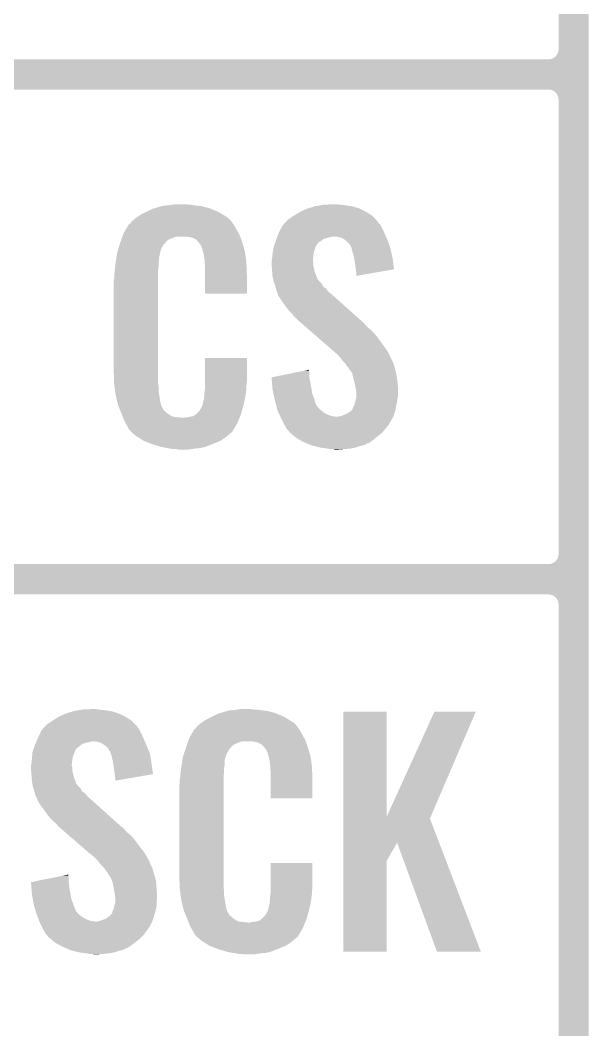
# Model space of a CAD drawing. Extents: x -1.3 to 24.2, y -3.9 to 53.4.
# Drawn here: x 1.23 to 4.09, y 9.16 to 14.24 of the extents above; entities that cross this region are included whole.
import ezdxf

# ---------------------------------------------------------------- set-up
doc = ezdxf.new("R2010")
doc.units = 0
doc.layers.add('LIGHT_RANGER_14CLICK_V101_GTO', color=9, linetype='CONTINUOUS')

msp = doc.modelspace()

# ---------------------------------------------------------------- linework, layer by layer
at = {"layer": 'LIGHT_RANGER_14CLICK_V101_GTO', "const_width": 0.1524}
for points in [[(4.0132, -0.5588), (4.0132, 18.3388)], [(4.0132, 14.097), (4.0132, 16.383)], [(-1.27, 13.97), (3.8862, 13.97)], [(-1.27, 13.97), (3.8862, 13.97)], [(4.0132, 11.557), (4.0132, 13.843)], [(-1.27, 11.43), (3.8862, 11.43)], [(-1.27, 11.43), (3.8862, 11.43)], [(4.0132, 9.017), (4.0132, 11.303)]]:
    msp.add_lwpolyline(points, dxfattribs=at)
for points in [[(3.8862, 13.97, 0.4142136), (4.0132, 14.097)], [(4.0132, 13.843, 0.4142136), (3.8862, 13.97)], [(4.0132, 13.843, 0.4142136), (3.8862, 13.97)], [(3.8862, 11.43, 0.4142136), (4.0132, 11.557)], [(4.0132, 11.303, 0.4142136), (3.8862, 11.43)], [(4.0132, 11.303, 0.4142136), (3.8862, 11.43)]]:
    msp.add_lwpolyline(points, format="xyb", dxfattribs=at)
at = {"layer": 'LIGHT_RANGER_14CLICK_V101_GTO'}
for points in [[(1.937172, 13.30706), (1.945642, 13.3096), (2.141222, 13.30706), (2.120902, 13.3096)], [(1.945642, 13.3096), (1.97612, 13.31214), (2.120902, 13.3096), (2.10058, 13.31214)], [(1.97612, 13.31214), (1.99136, 13.31468), (2.10058, 13.31214), (2.085342, 13.31468)], [(1.99136, 13.31468), (2.006602, 13.31722), (2.070102, 13.31468), (2.057402, 13.31722)], [(2.71018, 13.30706), (2.74066, 13.31214), (2.895602, 13.30706), (2.86004, 13.31214)], [(2.74066, 13.31214), (2.755902, 13.31468), (2.86004, 13.31214), (2.834638, 13.31468)], [(2.755902, 13.31468), (2.8067, 13.31722), (2.834638, 13.31468), (2.821942, 13.31722)], [(1.820458, 13.256262), (1.836422, 13.26642), (2.2606, 13.256262), (2.24367, 13.26642)], [(1.836422, 13.26642), (1.86182, 13.27912), (2.24367, 13.26642), (2.2225, 13.27912)], [(1.86182, 13.27912), (1.87198, 13.2842), (2.2225, 13.27912), (2.210164, 13.2842)], [(1.87198, 13.2842), (1.89484, 13.294362), (2.210164, 13.2842), (2.185486, 13.294362)], [(1.89484, 13.294362), (1.9033, 13.2969), (2.185486, 13.294362), (2.179322, 13.2969)], [(1.9033, 13.2969), (1.937172, 13.30706), (2.179322, 13.2969), (2.141222, 13.30706)], [(2.602988, 13.258798), (2.61112, 13.26388), (2.999742, 13.258798), (2.991484, 13.26388)], [(2.61112, 13.26388), (2.636522, 13.27912), (2.991484, 13.26388), (2.966718, 13.27912)], [(2.636522, 13.27912), (2.669542, 13.294362), (2.966718, 13.27912), (2.936236, 13.294362)], [(2.669542, 13.294362), (2.677664, 13.2969), (2.936236, 13.294362), (2.93116, 13.2969)], [(2.677664, 13.2969), (2.71018, 13.30706), (2.93116, 13.2969), (2.895602, 13.30706)], [(1.756484, 13.18768), (1.769934, 13.21054), (2.31648, 13.18768), (2.303782, 13.21054)], [(1.769934, 13.21054), (1.772926, 13.215622), (2.303782, 13.21054), (2.299972, 13.215622)], [(1.772926, 13.215622), (1.778, 13.218164), (2.299972, 13.215622), (2.298066, 13.218164)], [(1.778, 13.218164), (1.78003, 13.220702), (2.298066, 13.218164), (2.296162, 13.220702)], [(1.78003, 13.220702), (1.78409, 13.225776), (2.296162, 13.220702), (2.293622, 13.225776)], [(1.78409, 13.225776), (1.78816, 13.230862), (2.293622, 13.225776), (2.289264, 13.230862)], [(1.78816, 13.230862), (1.802674, 13.24356), (2.289264, 13.230862), (2.278382, 13.24356)], [(1.802674, 13.24356), (1.808482, 13.24864), (2.278382, 13.24356), (2.271272, 13.24864)], [(1.808482, 13.24864), (1.820458, 13.256262), (2.271272, 13.24864), (2.2606, 13.256262)], [(2.538138, 13.19276), (2.547622, 13.210538), (3.05054, 13.19276), (3.041652, 13.210538)], [(2.547622, 13.210538), (2.549948, 13.213076), (3.041652, 13.210538), (3.040382, 13.213076)], [(2.549948, 13.213076), (2.559266, 13.223242), (3.040382, 13.213076), (3.030222, 13.223242)], [(2.559266, 13.223242), (2.563916, 13.228316), (3.030222, 13.223242), (3.027682, 13.228316)], [(2.563916, 13.228316), (2.575564, 13.241022), (3.027682, 13.228316), (3.016036, 13.241022)], [(2.575564, 13.241022), (2.580638, 13.243562), (3.016036, 13.241022), (3.013708, 13.243562)], [(2.580638, 13.243562), (2.5908, 13.25118), (3.013708, 13.243562), (3.006726, 13.25118)], [(2.5908, 13.25118), (2.602988, 13.258798), (3.006726, 13.25118), (2.999742, 13.258798)], [(1.740968, 13.15466), (1.742838, 13.159738), (2.333534, 13.15466), (2.33172, 13.159738)], [(1.742838, 13.159738), (1.74752, 13.172442), (2.33172, 13.159738), (2.324792, 13.172442)], [(1.74752, 13.172442), (1.756484, 13.18768), (2.324792, 13.172442), (2.31648, 13.18768)], [(2.520948, 13.15466), (2.524578, 13.16482), (3.067596, 13.15466), (3.06324, 13.16482)], [(2.524578, 13.16482), (2.5273, 13.172442), (3.06324, 13.16482), (3.059776, 13.172442)], [(2.5273, 13.172442), (2.538138, 13.19276), (3.059776, 13.172442), (3.05054, 13.19276)], [(1.719832, 13.091158), (1.726688, 13.114018), (1.935478, 13.091158), (1.948178, 13.114018)], [(1.726688, 13.114018), (1.729738, 13.12418), (1.948178, 13.114018), (1.958336, 13.12418)], [(1.729738, 13.124182), (1.731608, 13.129256), (1.958338, 13.124182), (1.960878, 13.129256)], [(1.729738, 13.12418), (1.729738, 13.124182), (1.958336, 13.12418), (1.958338, 13.124182)], [(1.731608, 13.129256), (1.735352, 13.139418), (1.960878, 13.129256), (1.973582, 13.139418)], [(1.735352, 13.139418), (1.740966, 13.154658), (1.973582, 13.139418), (2.011676, 13.154658)], [(1.740966, 13.154658), (1.740968, 13.15466), (2.011676, 13.154658), (2.059938, 13.15466)], [(2.07772, 13.15212), (2.059938, 13.15466), (2.334442, 13.15212), (2.333534, 13.15466)], [(2.090418, 13.14958), (2.07772, 13.15212), (2.335348, 13.14958), (2.334442, 13.15212)], [(2.115814, 13.13688), (2.090418, 13.14958), (2.339884, 13.13688), (2.335348, 13.14958)], [(2.118358, 13.131804), (2.115814, 13.13688), (2.341696, 13.131804), (2.339884, 13.13688)], [(2.124892, 13.12418), (2.118358, 13.131804), (2.344418, 13.12418), (2.341696, 13.131804)], [(2.133598, 13.11402), (2.124892, 13.12418), (2.347408, 13.11402), (2.344418, 13.12418)], [(2.143758, 13.091162), (2.133598, 13.11402), (2.354132, 13.091162), (2.347408, 13.11402)], [(2.501902, 13.101322), (2.505528, 13.111478), (2.71272, 13.101322), (2.7178, 13.111478)], [(2.505528, 13.111478), (2.508248, 13.119096), (2.7178, 13.111478), (2.722882, 13.119096)], [(2.508248, 13.119096), (2.509154, 13.121634), (2.722882, 13.119096), (2.727944, 13.121634)], [(2.509154, 13.121634), (2.51006, 13.124168), (2.727944, 13.121634), (2.72796, 13.124168)], [(2.51006, 13.124168), (2.512784, 13.131798), (2.72796, 13.124168), (2.740658, 13.131798)], [(2.512784, 13.131798), (2.516412, 13.141958), (2.740658, 13.131798), (2.753358, 13.141958)], [(2.516412, 13.141958), (2.519134, 13.14958), (2.753358, 13.141958), (2.77876, 13.14958)], [(2.519134, 13.14958), (2.520042, 13.15212), (2.77876, 13.14958), (2.79146, 13.15212)], [(2.520042, 13.15212), (2.520948, 13.15466), (2.79146, 13.15212), (2.801618, 13.15466)], [(2.829558, 13.15212), (2.806698, 13.15466), (3.068684, 13.15212), (3.067596, 13.15466)], [(2.847342, 13.147042), (2.829558, 13.15212), (3.07086, 13.147042), (3.068684, 13.15212)], [(2.86258, 13.13688), (2.847342, 13.147042), (3.075216, 13.13688), (3.07086, 13.147042)], [(2.870202, 13.12926), (2.86258, 13.13688), (3.07848, 13.12926), (3.075216, 13.13688)], [(2.87274, 13.126722), (2.870202, 13.12926), (3.079326, 13.126722), (3.07848, 13.12926)], [(2.882896, 13.119098), (2.87274, 13.126722), (3.081868, 13.119098), (3.079326, 13.126722)], [(2.887978, 13.108944), (2.882896, 13.119098), (3.085252, 13.108944), (3.081868, 13.119098)], [(2.893054, 13.103866), (2.887978, 13.108944), (3.086946, 13.103866), (3.085252, 13.108944)], [(1.710488, 13.047978), (1.712092, 13.058138), (1.92532, 13.047978), (1.92786, 13.058138)], [(1.712092, 13.058138), (1.712894, 13.063218), (1.92786, 13.058138), (1.92786, 13.063218)], [(1.712894, 13.063218), (1.7145, 13.073382), (1.92786, 13.063218), (1.93063, 13.073382)], [(1.7145, 13.073382), (1.719832, 13.091158), (1.93063, 13.073382), (1.935478, 13.091158)], [(2.145794, 13.080998), (2.143758, 13.091162), (2.35712, 13.080998), (2.354132, 13.091162)], [(2.1463, 13.078462), (2.145794, 13.080998), (2.357502, 13.078462), (2.35712, 13.080998)], [(2.148838, 13.073384), (2.1463, 13.078462), (2.358264, 13.073384), (2.357502, 13.078462)], [(2.14884, 13.070842), (2.148838, 13.073384), (2.358644, 13.070842), (2.358264, 13.073384)], [(2.15138, 13.058138), (2.14884, 13.070842), (2.36055, 13.058138), (2.358644, 13.070842)], [(2.15392, 13.04036), (2.15138, 13.058138), (2.363216, 13.04036), (2.36055, 13.058138)], [(2.49428, 13.042902), (2.496056, 13.06068), (2.700336, 13.042902), (2.70256, 13.06068)], [(2.496056, 13.06068), (2.49682, 13.0683), (2.70256, 13.06068), (2.70383, 13.0683)], [(2.49682, 13.0683), (2.497992, 13.07592), (2.70383, 13.0683), (2.7051, 13.07592)], [(2.497992, 13.07592), (2.500338, 13.091162), (2.7051, 13.07592), (2.71018, 13.091162)], [(2.500338, 13.091162), (2.5019, 13.101318), (2.71018, 13.091162), (2.712718, 13.101318)], [(2.5019, 13.101318), (2.501902, 13.101322), (2.712718, 13.101318), (2.71272, 13.101322)], [(2.89306, 13.101322), (2.893054, 13.103866), (3.087794, 13.101322), (3.086946, 13.103866)], [(2.895602, 13.091158), (2.89306, 13.101322), (3.09118, 13.091158), (3.087794, 13.101322)], [(2.898142, 13.081), (2.895602, 13.091158), (3.09332, 13.081), (3.09118, 13.091158)], [(2.905758, 13.058142), (2.898142, 13.081), (3.098132, 13.058142), (3.09332, 13.081)], [(2.908166, 13.0429), (2.905758, 13.058142), (3.10134, 13.0429), (3.098132, 13.058142)], [(1.70434, 13.00226), (1.706596, 13.022578), (1.92278, 13.00226), (1.92278, 13.022578)], [(1.706596, 13.022578), (1.70688, 13.02512), (1.92278, 13.022578), (1.923288, 13.02512)], [(1.70688, 13.02512), (1.708482, 13.035278), (1.923288, 13.02512), (1.92532, 13.035278)], [(1.708482, 13.035278), (1.710488, 13.047978), (1.92532, 13.035278), (1.92532, 13.047978)], [(2.154702, 13.030198), (2.15392, 13.04036), (2.36474, 13.030198), (2.363216, 13.04036)], [(2.15646, 13.00734), (2.154702, 13.030198), (2.365694, 13.00734), (2.36474, 13.030198)], [(2.15646, 12.96924), (2.15646, 13.00734), (2.36728, 12.96924), (2.365694, 13.00734)], [(2.49174, 13.032742), (2.493644, 13.040358), (2.70002, 13.032742), (2.70002, 13.040358)], [(2.49174, 13.030198), (2.49174, 13.032742), (2.70002, 13.030198), (2.70002, 13.032742)], [(2.49174, 13.020038), (2.49174, 13.030198), (2.70256, 13.020038), (2.70002, 13.030198)], [(2.49283, 13.004798), (2.49174, 13.020038), (2.70256, 13.004798), (2.70256, 13.020038)], [(2.493644, 13.040358), (2.49428, 13.042902), (2.70002, 13.040358), (2.700336, 13.042902)], [(2.91338, 13.00988), (2.908166, 13.0429), (3.106044, 13.00988), (3.10134, 13.0429)], [(2.91592, 12.98956), (2.91338, 13.00988), (3.108938, 12.98956), (3.106044, 13.00988)], [(1.69926, 12.96162), (1.7018, 12.9794), (1.92024, 12.96162), (1.92024, 12.9794)], [(1.69926, 12.943842), (1.69926, 12.96162), (1.92024, 12.943842), (1.92024, 12.96162)], [(1.7018, 12.9794), (1.702082, 12.981938), (1.92024, 12.9794), (1.92024, 12.981938)], [(1.702082, 12.981938), (1.70434, 13.00226), (1.92024, 12.981938), (1.92278, 13.00226)], [(2.15646, 12.867664), (2.15646, 12.96924), (2.367256, 12.867664), (2.36728, 12.96924)], [(2.49428, 12.98448), (2.49283, 13.004798), (2.707642, 12.98448), (2.70256, 13.004798)], [(2.495062, 12.974318), (2.49428, 12.98448), (2.710182, 12.974318), (2.707642, 12.98448)], [(2.49682, 12.951462), (2.495062, 12.974318), (2.718976, 12.951462), (2.710182, 12.974318)], [(2.915922, 12.989556), (2.91592, 12.98956), (3.108938, 12.989556), (3.108938, 12.98956)], [(2.91846, 12.97178), (2.915922, 12.989556), (3.006296, 12.97178), (3.108938, 12.989556)], [(2.91846, 12.956568), (2.91846, 12.97178), (2.91846, 12.956568), (3.006296, 12.97178)], [(1.69672, 12.931142), (1.69926, 12.943842), (1.92024, 12.931142), (1.92024, 12.943842)], [(1.69672, 12.48156), (1.69672, 12.931142), (1.92024, 12.48156), (1.92024, 12.931142)], [(2.499592, 12.941302), (2.49682, 12.951462), (2.722884, 12.941302), (2.718976, 12.951462)], [(2.500286, 12.938756), (2.499592, 12.941302), (2.725422, 12.938756), (2.722884, 12.941302)], [(2.501672, 12.933682), (2.500286, 12.938756), (2.727962, 12.933682), (2.725422, 12.938756)], [(2.504442, 12.92352), (2.501672, 12.933682), (2.738122, 12.92352), (2.727962, 12.933682)], [(2.506138, 12.918436), (2.504442, 12.92352), (2.743202, 12.918436), (2.738122, 12.92352)], [(2.511214, 12.903202), (2.506138, 12.918436), (2.750824, 12.903202), (2.743202, 12.918436)], [(2.51206, 12.900658), (2.511214, 12.903202), (2.754638, 12.900658), (2.750824, 12.903202)], [(2.367256, 12.86764), (2.15646, 12.867664), (2.367256, 12.86764), (2.367256, 12.867664)], [(2.513966, 12.893038), (2.51206, 12.900658), (2.766062, 12.893038), (2.754638, 12.900658)], [(2.51714, 12.880342), (2.513966, 12.893038), (2.775132, 12.880342), (2.766062, 12.893038)], [(2.519174, 12.875258), (2.51714, 12.880342), (2.778762, 12.875258), (2.775132, 12.880342)], [(2.522218, 12.867642), (2.519174, 12.875258), (2.788918, 12.867642), (2.778762, 12.875258)], [(2.524126, 12.86002), (2.522218, 12.867642), (2.79908, 12.86002), (2.788918, 12.867642)], [(2.524758, 12.857486), (2.524126, 12.86002), (2.801902, 12.857486), (2.79908, 12.86002)], [(2.527298, 12.854942), (2.524758, 12.857486), (2.804734, 12.854942), (2.801902, 12.857486)], [(2.55778, 12.80922), (2.527298, 12.854942), (2.855632, 12.80922), (2.804734, 12.854942)], [(2.5781, 12.78382), (2.55778, 12.80922), (2.883908, 12.78382), (2.855632, 12.80922)], [(2.59334, 12.76604), (2.5781, 12.78382), (2.903702, 12.76604), (2.883908, 12.78382)], [(2.63398, 12.725398), (2.59334, 12.76604), (2.948944, 12.725398), (2.903702, 12.76604)], [(2.636914, 12.722856), (2.63398, 12.725398), (2.954018, 12.722856), (2.948944, 12.725398)], [(2.648632, 12.7127), (2.636914, 12.722856), (2.961642, 12.7127), (2.954018, 12.722856)], [(2.666218, 12.69746), (2.648632, 12.7127), (2.97688, 12.69746), (2.961642, 12.7127)], [(2.686734, 12.67968), (2.666218, 12.69746), (2.9972, 12.67968), (2.97688, 12.69746)], [(2.716042, 12.65428), (2.686734, 12.67968), (3.02006, 12.65428), (2.9972, 12.67968)], [(2.78052, 12.5984), (2.716042, 12.65428), (3.0607, 12.5984), (3.02006, 12.65428)], [(2.78638, 12.59332), (2.78052, 12.5984), (3.064088, 12.59332), (3.0607, 12.5984)], [(2.814958, 12.567918), (2.78638, 12.59332), (3.08102, 12.567918), (3.064088, 12.59332)], [(2.820674, 12.562838), (2.814958, 12.567918), (3.08356, 12.562838), (3.08102, 12.567918)], [(2.829244, 12.55522), (2.820674, 12.562838), (3.0861, 12.55522), (3.08356, 12.562838)], [(2.8321, 12.55268), (2.829244, 12.55522), (3.087372, 12.55268), (3.0861, 12.55522)], [(2.84734, 12.532362), (2.8321, 12.55268), (3.09753, 12.532362), (3.087372, 12.55268)], [(2.156464, 12.418058), (2.156482, 12.542496), (2.36728, 12.418058), (2.36728, 12.542496)], [(2.156482, 12.542496), (2.156484, 12.54252), (2.36728, 12.542496), (2.156484, 12.54252)], [(2.862578, 12.517118), (2.84734, 12.532362), (3.105152, 12.517118), (3.09753, 12.532362)], [(2.86385, 12.514578), (2.862578, 12.517118), (3.106422, 12.514578), (3.105152, 12.517118)], [(2.870198, 12.501886), (2.86385, 12.514578), (3.109884, 12.501886), (3.106422, 12.514578)], [(2.880356, 12.49426), (2.870198, 12.501886), (3.111964, 12.49426), (3.109884, 12.501886)], [(1.699072, 12.41806), (1.69672, 12.48156), (1.92024, 12.41806), (1.92024, 12.48156)], [(2.491762, 12.446004), (2.59205, 12.466318), (2.68224, 12.446004), (2.68224, 12.466318)], [(2.491966, 12.443458), (2.491762, 12.446004), (2.68224, 12.443458), (2.68224, 12.446004)], [(2.59205, 12.466318), (2.654748, 12.479018), (2.68224, 12.466318), (2.6797, 12.479018)], [(2.654748, 12.479018), (2.6797, 12.484072), (2.6797, 12.479018), (2.6797, 12.484072)], [(2.8829, 12.486644), (2.880356, 12.49426), (3.11404, 12.486644), (3.111964, 12.49426)], [(2.882904, 12.48664), (2.8829, 12.486644), (3.11404, 12.48664), (3.11404, 12.486644)], [(2.885438, 12.484102), (2.882904, 12.48664), (3.114626, 12.484102), (3.11404, 12.48664)], [(2.898138, 12.466324), (2.885438, 12.484102), (3.11873, 12.466324), (3.114626, 12.484102)], [(2.900962, 12.45362), (2.898138, 12.466324), (3.12166, 12.45362), (3.11873, 12.466324)], [(2.90322, 12.44346), (2.900962, 12.45362), (3.123016, 12.44346), (3.12166, 12.45362)], [(1.69926, 12.41298), (1.699072, 12.41806), (1.920966, 12.41298), (1.92024, 12.41806)], [(1.700918, 12.400278), (1.69926, 12.41298), (1.92278, 12.400278), (1.920966, 12.41298)], [(1.7039, 12.377418), (1.700918, 12.400278), (1.92278, 12.377418), (1.92278, 12.400278)], [(2.15646, 12.402818), (2.156464, 12.418058), (2.36474, 12.402818), (2.36728, 12.418058)], [(2.15646, 12.390122), (2.15646, 12.402818), (2.36474, 12.390122), (2.36474, 12.402818)], [(2.493988, 12.41806), (2.491966, 12.443458), (2.68732, 12.41806), (2.68224, 12.443458)], [(2.49682, 12.382502), (2.493988, 12.41806), (2.693788, 12.382502), (2.68732, 12.41806)], [(2.910206, 12.41552), (2.90322, 12.44346), (3.12674, 12.41552), (3.123016, 12.44346)], [(2.91338, 12.40282), (2.910206, 12.41552), (3.127534, 12.40282), (3.12674, 12.41552)], [(2.918038, 12.374882), (2.91338, 12.40282), (3.12928, 12.374882), (3.127534, 12.40282)], [(1.70688, 12.354562), (1.7039, 12.377418), (1.92639, 12.354562), (1.92278, 12.377418)], [(1.713232, 12.32916), (1.70688, 12.354562), (1.9304, 12.32916), (1.92639, 12.354562)], [(2.15138, 12.344402), (2.151888, 12.346942), (2.359062, 12.344402), (2.35966, 12.346942)], [(2.15138, 12.336784), (2.15138, 12.344402), (2.357268, 12.336784), (2.359062, 12.344402)], [(2.151888, 12.346942), (2.15392, 12.357102), (2.35966, 12.346942), (2.361014, 12.357102)], [(2.15392, 12.3698), (2.155824, 12.38504), (2.362706, 12.3698), (2.36474, 12.38504)], [(2.15392, 12.357102), (2.15392, 12.3698), (2.361014, 12.357102), (2.362706, 12.3698)], [(2.155824, 12.38504), (2.15646, 12.390122), (2.36474, 12.38504), (2.36474, 12.390122)], [(2.50144, 12.36218), (2.49682, 12.382502), (2.697482, 12.36218), (2.693788, 12.382502)], [(2.50779, 12.33424), (2.50144, 12.36218), (2.70764, 12.33424), (2.697482, 12.36218)], [(2.91846, 12.372342), (2.918038, 12.374882), (3.12928, 12.372342), (3.12928, 12.374882)], [(2.91846, 12.36218), (2.91846, 12.372342), (3.12928, 12.36218), (3.12928, 12.372342)], [(2.91846, 12.3444), (2.91846, 12.36218), (3.12674, 12.3444), (3.12928, 12.36218)], [(2.91846, 12.341864), (2.91846, 12.3444), (3.126422, 12.341864), (3.12674, 12.3444)], [(1.718946, 12.306298), (1.713232, 12.32916), (1.93548, 12.306298), (1.9304, 12.32916)], [(1.71958, 12.303762), (1.718946, 12.306298), (1.93675, 12.303762), (1.93548, 12.306298)], [(1.726902, 12.285982), (1.71958, 12.303762), (1.945642, 12.285982), (1.93675, 12.303762)], [(2.131062, 12.280902), (2.14376, 12.30376), (2.34315, 12.280902), (2.3495, 12.30376)], [(2.14376, 12.30376), (2.143762, 12.303762), (2.3495, 12.30376), (2.3495, 12.303762)], [(2.143762, 12.303762), (2.14884, 12.329162), (2.3495, 12.303762), (2.355476, 12.329162)], [(2.14884, 12.329162), (2.148842, 12.331704), (2.355476, 12.329162), (2.356074, 12.331704)], [(2.148842, 12.331704), (2.15138, 12.336784), (2.356074, 12.331704), (2.357268, 12.336784)], [(2.50952, 12.32662), (2.50779, 12.33424), (2.709928, 12.32662), (2.70764, 12.33424)], [(2.5142, 12.30884), (2.50952, 12.32662), (2.715264, 12.30884), (2.709928, 12.32662)], [(2.514868, 12.3063), (2.5142, 12.30884), (2.7178, 12.3063), (2.715264, 12.30884)], [(2.516872, 12.29868), (2.514868, 12.3063), (2.72288, 12.29868), (2.7178, 12.3063)], [(2.519546, 12.288518), (2.516872, 12.29868), (2.730502, 12.288518), (2.72288, 12.29868)], [(2.90068, 12.29106), (2.905758, 12.30122), (3.117086, 12.29106), (3.11912, 12.30122)], [(2.905758, 12.30122), (2.91084, 12.311382), (3.11912, 12.30122), (3.121378, 12.311382)], [(2.91084, 12.311382), (2.912958, 12.324082), (3.121378, 12.311382), (3.1242, 12.324082)], [(2.912958, 12.324082), (2.913382, 12.326622), (3.1242, 12.324082), (3.124516, 12.326622)], [(2.913382, 12.326622), (2.91846, 12.341864), (3.124516, 12.326622), (3.126422, 12.341864)], [(1.72795, 12.283436), (1.726902, 12.285982), (1.948182, 12.283436), (1.945642, 12.285982)], [(1.73004, 12.278362), (1.72795, 12.283436), (1.950724, 12.278362), (1.948182, 12.283436)], [(1.732132, 12.273278), (1.73004, 12.278362), (1.958342, 12.273278), (1.950724, 12.278362)], [(1.73527, 12.26566), (1.732132, 12.273278), (1.96596, 12.26566), (1.958342, 12.273278)], [(1.73736, 12.26058), (1.73527, 12.26566), (1.973582, 12.26058), (1.96596, 12.26566)], [(1.739314, 12.2555), (1.73736, 12.26058), (1.981202, 12.2555), (1.973582, 12.26058)], [(1.742246, 12.24788), (1.739314, 12.2555), (1.996444, 12.24788), (1.981202, 12.2555)], [(1.7442, 12.2428), (1.742246, 12.24788), (2.042162, 12.2428), (1.996444, 12.24788)], [(1.75006, 12.22756), (1.7442, 12.2428), (2.324248, 12.22756), (2.330524, 12.2428)], [(2.042162, 12.2428), (2.052322, 12.242802), (2.330524, 12.2428), (2.330526, 12.242802)], [(2.052322, 12.242802), (2.059944, 12.24534), (2.330526, 12.242802), (2.33157, 12.24534)], [(2.070102, 12.24534), (2.095502, 12.25042), (2.33157, 12.24534), (2.333662, 12.25042)], [(2.095502, 12.25042), (2.108194, 12.258038), (2.333662, 12.25042), (2.3368, 12.258038)], [(2.108194, 12.258038), (2.108202, 12.258042), (2.3368, 12.258038), (2.3368, 12.258042)], [(2.108202, 12.258042), (2.115824, 12.26566), (2.3368, 12.258042), (2.338916, 12.26566)], [(2.115824, 12.26566), (2.118366, 12.265676), (2.338916, 12.26566), (2.33892, 12.265676)], [(2.118366, 12.265676), (2.120902, 12.270738), (2.33892, 12.265676), (2.340326, 12.270738)], [(2.120902, 12.270738), (2.131062, 12.280902), (2.340326, 12.270738), (2.34315, 12.280902)], [(2.522218, 12.27836), (2.519546, 12.288518), (2.7432, 12.27836), (2.730502, 12.288518)], [(2.526962, 12.268198), (2.522218, 12.27836), (2.755902, 12.268198), (2.7432, 12.27836)], [(2.531702, 12.25804), (2.526962, 12.268198), (2.773682, 12.25804), (2.755902, 12.268198)], [(2.53526, 12.25042), (2.531702, 12.25804), (2.796542, 12.25042), (2.773682, 12.25804)], [(2.536444, 12.24788), (2.53526, 12.25042), (2.819402, 12.24788), (2.796542, 12.25042)], [(2.537632, 12.245338), (2.536444, 12.24788), (3.10388, 12.245338), (3.104726, 12.24788)], [(2.54, 12.24026), (2.537632, 12.245338), (3.100832, 12.24026), (3.10388, 12.245338)], [(2.819402, 12.24788), (2.827022, 12.247882), (3.104726, 12.24788), (3.104726, 12.247882)], [(2.827022, 12.247882), (2.834642, 12.25042), (3.104726, 12.247882), (3.105572, 12.25042)], [(2.834642, 12.25042), (2.847342, 12.252962), (3.105572, 12.25042), (3.10642, 12.252962)], [(2.847342, 12.252962), (2.8702, 12.26312), (3.10642, 12.252962), (3.109804, 12.26312)], [(2.8702, 12.26312), (2.8829, 12.27074), (3.109804, 12.26312), (3.112344, 12.27074)], [(2.8829, 12.27074), (2.88967, 12.27582), (3.112344, 12.27074), (3.114038, 12.27582)], [(2.88967, 12.27582), (2.89306, 12.278362), (3.114038, 12.27582), (3.114546, 12.278362)], [(2.89306, 12.278362), (2.89814, 12.283444), (3.114546, 12.278362), (3.115562, 12.283444)], [(2.89814, 12.283444), (2.90068, 12.29106), (3.115562, 12.283444), (3.117086, 12.29106)], [(1.757118, 12.21486), (1.75006, 12.22756), (2.31902, 12.21486), (2.324248, 12.22756)], [(1.762762, 12.204698), (1.757118, 12.21486), (2.312922, 12.204698), (2.31902, 12.21486)], [(1.767838, 12.197084), (1.762762, 12.204698), (2.308354, 12.197084), (2.312922, 12.204698)], [(1.77038, 12.189464), (1.767838, 12.197084), (2.303782, 12.189464), (2.308354, 12.197084)], [(2.550162, 12.219938), (2.54, 12.24026), (3.088638, 12.219938), (3.100832, 12.24026)], [(2.551432, 12.217396), (2.550162, 12.219938), (3.0861, 12.217396), (3.088638, 12.219938)], [(2.55524, 12.20978), (2.551432, 12.217396), (3.083558, 12.20978), (3.0861, 12.217396)], [(2.555242, 12.209778), (2.55524, 12.20978), (3.083558, 12.209778), (3.083558, 12.20978)], [(2.562296, 12.19708), (2.555242, 12.209778), (3.0734, 12.19708), (3.083558, 12.209778)], [(2.567938, 12.186922), (2.562296, 12.19708), (3.064934, 12.186922), (3.0734, 12.19708)], [(1.772914, 12.186926), (1.77038, 12.189464), (2.302258, 12.186926), (2.303782, 12.189464)], [(1.77292, 12.184384), (1.772914, 12.186926), (2.300734, 12.184384), (2.302258, 12.186926)], [(1.780542, 12.17676), (1.77292, 12.184384), (2.29616, 12.17676), (2.300734, 12.184384)], [(1.78562, 12.17168), (1.780542, 12.17676), (2.293616, 12.17168), (2.29616, 12.17676)], [(1.7907, 12.166598), (1.78562, 12.17168), (2.287264, 12.166598), (2.293616, 12.17168)], [(1.796626, 12.16152), (1.7907, 12.166598), (2.28092, 12.16152), (2.287264, 12.166598)], [(1.808478, 12.15136), (1.796626, 12.16152), (2.269068, 12.15136), (2.28092, 12.16152)], [(1.816608, 12.14628), (1.808478, 12.15136), (2.263142, 12.14628), (2.269068, 12.15136)], [(1.84506, 12.1285), (1.816608, 12.14628), (2.237742, 12.1285), (2.263142, 12.14628)], [(2.578098, 12.176758), (2.567938, 12.186922), (3.056464, 12.176758), (3.064934, 12.186922)], [(2.580638, 12.171684), (2.578098, 12.176758), (3.052236, 12.171684), (3.056464, 12.176758)], [(2.586572, 12.166598), (2.580638, 12.171684), (3.047998, 12.166598), (3.052236, 12.171684)], [(2.60435, 12.15136), (2.586572, 12.166598), (3.02768, 12.15136), (3.047998, 12.166598)], [(2.616202, 12.1412), (2.60435, 12.15136), (3.016068, 12.1412), (3.02768, 12.15136)], [(2.629536, 12.13358), (2.616202, 12.1412), (3.00736, 12.13358), (3.016068, 12.1412)], [(1.84912, 12.125962), (1.84506, 12.1285), (2.231818, 12.125962), (2.237742, 12.1285)], [(1.881776, 12.11326), (1.84912, 12.125962), (2.20218, 12.11326), (2.231818, 12.125962)], [(1.89484, 12.108178), (1.881776, 12.11326), (2.18911, 12.108178), (2.20218, 12.11326)], [(1.938018, 12.09548), (1.89484, 12.108178), (2.156458, 12.09548), (2.18911, 12.108178)], [(1.965114, 12.0904), (1.938018, 12.09548), (2.133598, 12.0904), (2.156458, 12.09548)], [(1.97866, 12.08786), (1.965114, 12.0904), (2.10566, 12.08786), (2.133598, 12.0904)], [(2.651758, 12.12088), (2.629536, 12.13358), (2.98831, 12.12088), (3.00736, 12.13358)], [(2.657934, 12.118338), (2.651758, 12.12088), (2.984498, 12.118338), (2.98831, 12.12088)], [(2.664102, 12.115798), (2.657934, 12.118338), (2.981954, 12.115798), (2.984498, 12.118338)], [(2.670266, 12.11326), (2.664102, 12.115798), (2.971798, 12.11326), (2.981954, 12.115798)], [(2.68878, 12.105638), (2.670266, 12.11326), (2.9591, 12.105638), (2.971798, 12.11326)], [(2.694938, 12.103102), (2.68878, 12.105638), (2.948952, 12.103102), (2.9591, 12.105638)], [(2.705106, 12.10056), (2.694938, 12.103102), (2.938782, 12.10056), (2.948952, 12.103102)], [(2.73558, 12.09294), (2.705106, 12.10056), (2.915918, 12.09294), (2.938782, 12.10056)], [(2.77114, 12.08786), (2.73558, 12.09294), (2.89052, 12.08786), (2.915918, 12.09294)], [(1.993898, 12.08532), (1.97866, 12.08786), (2.090418, 12.08532), (2.10566, 12.08786)], [(2.021838, 12.08278), (2.011678, 12.08532), (2.075178, 12.08278), (2.090418, 12.08532)], [(2.786378, 12.08532), (2.77114, 12.08786), (2.86004, 12.08532), (2.89052, 12.08786)], [(2.809238, 12.082782), (2.801616, 12.08532), (2.827046, 12.082782), (2.86004, 12.08532)], [(2.827022, 12.08278), (2.809238, 12.082782), (2.827022, 12.08278), (2.827046, 12.082782)], [(1.49606, 10.76706), (1.52654, 10.77214), (1.681482, 10.76706), (1.64592, 10.77214)], [(1.52654, 10.77214), (1.541782, 10.77468), (1.64592, 10.77214), (1.620518, 10.77468)], [(1.541782, 10.77468), (1.59512, 10.77722), (1.620518, 10.77468), (1.607822, 10.77722)], [(2.267372, 10.76706), (2.275842, 10.7696), (2.471422, 10.76706), (2.451102, 10.7696)], [(2.275842, 10.7696), (2.30632, 10.77214), (2.451102, 10.7696), (2.43078, 10.77214)], [(2.30632, 10.77214), (2.32156, 10.77468), (2.43078, 10.77214), (2.413, 10.77468)], [(2.32156, 10.77468), (2.336802, 10.77722), (2.400302, 10.77468), (2.387602, 10.77722)], [(1.389884, 10.718798), (1.396998, 10.72388), (1.785622, 10.718798), (1.778, 10.72388)], [(1.396998, 10.72388), (1.422398, 10.739118), (1.778, 10.72388), (1.755142, 10.739118)], [(1.422398, 10.739118), (1.422402, 10.73912), (1.755142, 10.739118), (1.755138, 10.73912)], [(1.422402, 10.73912), (1.455422, 10.754362), (1.755138, 10.73912), (1.72248, 10.754362)], [(1.455422, 10.754362), (1.463544, 10.7569), (1.72248, 10.754362), (1.71704, 10.7569)], [(1.463544, 10.7569), (1.49606, 10.76706), (1.71704, 10.7569), (1.681482, 10.76706)], [(2.150658, 10.716262), (2.166622, 10.72642), (2.5908, 10.716262), (2.57387, 10.72642)], [(2.166622, 10.72642), (2.19202, 10.73912), (2.57387, 10.72642), (2.5527, 10.73912)], [(2.19202, 10.73912), (2.20218, 10.7442), (2.5527, 10.73912), (2.540364, 10.7442)], [(2.20218, 10.7442), (2.22504, 10.754362), (2.540364, 10.7442), (2.515686, 10.754362)], [(2.22504, 10.754362), (2.2335, 10.7569), (2.515686, 10.754362), (2.509522, 10.7569)], [(2.2335, 10.7569), (2.267372, 10.76706), (2.509522, 10.7569), (2.471422, 10.76706)], [(2.852432, 10.233764), (2.852442, 10.764496), (3.070906, 10.233764), (3.07086, 10.764496)], [(2.852442, 10.764496), (2.852444, 10.76452), (3.07086, 10.764496), (2.852444, 10.76452)], [(3.070906, 10.233764), (3.31216, 10.764488), (3.292622, 10.233764), (3.520424, 10.764488)], [(3.31216, 10.764488), (3.312176, 10.76452), (3.520424, 10.764488), (3.312176, 10.76452)], [(1.325204, 10.65276), (1.333502, 10.670538), (1.83642, 10.65276), (1.827532, 10.670538)], [(1.333502, 10.670538), (1.33583, 10.673078), (1.827532, 10.670538), (1.82626, 10.673078)], [(1.33583, 10.673078), (1.345146, 10.683242), (1.82626, 10.673078), (1.818642, 10.683242)], [(1.345146, 10.683242), (1.349796, 10.688316), (1.818642, 10.683242), (1.816102, 10.688316)], [(1.349796, 10.688316), (1.361444, 10.701022), (1.816102, 10.688316), (1.803398, 10.701022)], [(1.361444, 10.701022), (1.366518, 10.70356), (1.803398, 10.701022), (1.80086, 10.70356)], [(1.366518, 10.70356), (1.37922, 10.711178), (1.80086, 10.70356), (1.793242, 10.711178)], [(1.37922, 10.711178), (1.389884, 10.718798), (1.793242, 10.711178), (1.785622, 10.718798)], [(2.086684, 10.64768), (2.100134, 10.67054), (2.64668, 10.64768), (2.633982, 10.67054)], [(2.100134, 10.67054), (2.103126, 10.675622), (2.633982, 10.67054), (2.630172, 10.675622)], [(2.103126, 10.675622), (2.1082, 10.678164), (2.630172, 10.675622), (2.628266, 10.678164)], [(2.1082, 10.678164), (2.11023, 10.680702), (2.628266, 10.678164), (2.626362, 10.680702)], [(2.11023, 10.680702), (2.11429, 10.685776), (2.626362, 10.680702), (2.623822, 10.685776)], [(2.11429, 10.685776), (2.11836, 10.690862), (2.623822, 10.685776), (2.619464, 10.690862)], [(2.11836, 10.690862), (2.132874, 10.70356), (2.619464, 10.690862), (2.608582, 10.70356)], [(2.132874, 10.70356), (2.138682, 10.70864), (2.608582, 10.70356), (2.601472, 10.70864)], [(2.138682, 10.70864), (2.150658, 10.716262), (2.601472, 10.70864), (2.5908, 10.716262)], [(1.3081, 10.61466), (1.312454, 10.62482), (1.853476, 10.61466), (1.84912, 10.62482)], [(1.312454, 10.62482), (1.31572, 10.63244), (1.84912, 10.62482), (1.845658, 10.63244)], [(1.31572, 10.63244), (1.325204, 10.65276), (1.845658, 10.63244), (1.83642, 10.65276)], [(2.071496, 10.61466), (2.073272, 10.619738), (2.663734, 10.61466), (2.66192, 10.619738)], [(2.073272, 10.619738), (2.07772, 10.632442), (2.66192, 10.619738), (2.654992, 10.632442)], [(2.07772, 10.632442), (2.086684, 10.64768), (2.654992, 10.632442), (2.64668, 10.64768)], [(1.287782, 10.561322), (1.291408, 10.57148), (1.50114, 10.561322), (1.503678, 10.57148)], [(1.291408, 10.57148), (1.294128, 10.579096), (1.503678, 10.57148), (1.508762, 10.579096)], [(1.294128, 10.579096), (1.295036, 10.581638), (1.508762, 10.579096), (1.513838, 10.581638)], [(1.295036, 10.581638), (1.30048, 10.596878), (1.513838, 10.581638), (1.532888, 10.596878)], [(1.30048, 10.596878), (1.302656, 10.601958), (1.532888, 10.596878), (1.539238, 10.601958)], [(1.302656, 10.601958), (1.305922, 10.60958), (1.539238, 10.601958), (1.56718, 10.60958)], [(1.305922, 10.60958), (1.3081, 10.61466), (1.56718, 10.60958), (1.587498, 10.61466)], [(1.615438, 10.61212), (1.595118, 10.61466), (1.854564, 10.61212), (1.853476, 10.61466)], [(1.633222, 10.607042), (1.615438, 10.61212), (1.85674, 10.607042), (1.854564, 10.61212)], [(1.64846, 10.59688), (1.633222, 10.607042), (1.861096, 10.59688), (1.85674, 10.607042)], [(1.657986, 10.58926), (1.64846, 10.59688), (1.86436, 10.58926), (1.861096, 10.59688)], [(1.661158, 10.586722), (1.657986, 10.58926), (1.865376, 10.586722), (1.86436, 10.58926)], [(1.668778, 10.579098), (1.661158, 10.586722), (1.868426, 10.579098), (1.865376, 10.586722)], [(1.673858, 10.568944), (1.668778, 10.579098), (1.872486, 10.568944), (1.868426, 10.579098)], [(1.678934, 10.563866), (1.673858, 10.568944), (1.874518, 10.563866), (1.872486, 10.568944)], [(2.050312, 10.551158), (2.057532, 10.574018), (2.26568, 10.551158), (2.278378, 10.574018)], [(2.057532, 10.574018), (2.05994, 10.58164), (2.278378, 10.574018), (2.285996, 10.58164)], [(2.05994, 10.58164), (2.060828, 10.584182), (2.285996, 10.58164), (2.288538, 10.584182)], [(2.060828, 10.584182), (2.062604, 10.589256), (2.288538, 10.584182), (2.291078, 10.589256)], [(2.062604, 10.589256), (2.066162, 10.599418), (2.291078, 10.589256), (2.303782, 10.599418)], [(2.066162, 10.599418), (2.071494, 10.614658), (2.303782, 10.599418), (2.341876, 10.614658)], [(2.071494, 10.614658), (2.071496, 10.61466), (2.341876, 10.614658), (2.390138, 10.61466)], [(2.40792, 10.61212), (2.390138, 10.61466), (2.664642, 10.61212), (2.663734, 10.61466)], [(2.420618, 10.60958), (2.40792, 10.61212), (2.665548, 10.60958), (2.664642, 10.61212)], [(2.440936, 10.599422), (2.420618, 10.60958), (2.669176, 10.599422), (2.665548, 10.60958)], [(2.448562, 10.5918), (2.440936, 10.599422), (2.671898, 10.5918), (2.669176, 10.599422)], [(2.455092, 10.58418), (2.448562, 10.5918), (2.674618, 10.58418), (2.671898, 10.5918)], [(2.463798, 10.57402), (2.455092, 10.58418), (2.677608, 10.57402), (2.674618, 10.58418)], [(2.473958, 10.551162), (2.463798, 10.57402), (2.684332, 10.551162), (2.677608, 10.57402)], [(1.2827, 10.502902), (1.284476, 10.52068), (1.486216, 10.502902), (1.48844, 10.52068)], [(1.284476, 10.52068), (1.28524, 10.5283), (1.48844, 10.52068), (1.48971, 10.5283)], [(1.28524, 10.5283), (1.285826, 10.53592), (1.48971, 10.5283), (1.49098, 10.53592)], [(1.285826, 10.53592), (1.286998, 10.551158), (1.49098, 10.53592), (1.49606, 10.551158)], [(1.286998, 10.551158), (1.28778, 10.561318), (1.49606, 10.551158), (1.50114, 10.561318)], [(1.28778, 10.561318), (1.287782, 10.561322), (1.50114, 10.561318), (1.50114, 10.561322)], [(1.67894, 10.561324), (1.678934, 10.563866), (1.875534, 10.561324), (1.874518, 10.563866)], [(1.682752, 10.551158), (1.67894, 10.561324), (1.8796, 10.551158), (1.875534, 10.561324)], [(1.686558, 10.541002), (1.682752, 10.551158), (1.881204, 10.541002), (1.8796, 10.551158)], [(1.69164, 10.51814), (1.686558, 10.541002), (1.884814, 10.51814), (1.881204, 10.541002)], [(1.694048, 10.5029), (1.69164, 10.51814), (1.88722, 10.5029), (1.884814, 10.51814)], [(2.038682, 10.495278), (2.043094, 10.523216), (2.25552, 10.495278), (2.25552, 10.523216)], [(2.043094, 10.523216), (2.0447, 10.533382), (2.25552, 10.523216), (2.259216, 10.533382)], [(2.0447, 10.533382), (2.050312, 10.551158), (2.259216, 10.533382), (2.26568, 10.551158)], [(2.475994, 10.540998), (2.473958, 10.551162), (2.68732, 10.540998), (2.684332, 10.551162)], [(2.4765, 10.538462), (2.475994, 10.540998), (2.687702, 10.538462), (2.68732, 10.540998)], [(2.479038, 10.533384), (2.4765, 10.538462), (2.688464, 10.533384), (2.687702, 10.538462)], [(2.47904, 10.530842), (2.479038, 10.533384), (2.688844, 10.530842), (2.688464, 10.533384)], [(2.48158, 10.518138), (2.47904, 10.530842), (2.69075, 10.518138), (2.688844, 10.530842)], [(2.48412, 10.50036), (2.48158, 10.518138), (2.693416, 10.50036), (2.69075, 10.518138)], [(1.28016, 10.492742), (1.282064, 10.500358), (1.4859, 10.492742), (1.4859, 10.500358)], [(1.28016, 10.490198), (1.28016, 10.492742), (1.4859, 10.490198), (1.4859, 10.492742)], [(1.28016, 10.480038), (1.28016, 10.490198), (1.48844, 10.480038), (1.4859, 10.490198)], [(1.28125, 10.464798), (1.28016, 10.480038), (1.48844, 10.464798), (1.48844, 10.480038)], [(1.282064, 10.500358), (1.2827, 10.502902), (1.4859, 10.500358), (1.486216, 10.502902)], [(1.69926, 10.46988), (1.694048, 10.5029), (1.891924, 10.46988), (1.88722, 10.5029)], [(1.7018, 10.44956), (1.69926, 10.46988), (1.894818, 10.44956), (1.891924, 10.46988)], [(2.03454, 10.46226), (2.036796, 10.482578), (2.25298, 10.46226), (2.25298, 10.482578)], [(2.036796, 10.482578), (2.03708, 10.48512), (2.25298, 10.482578), (2.253488, 10.48512)], [(2.03708, 10.48512), (2.038682, 10.495278), (2.253488, 10.48512), (2.25552, 10.495278)], [(2.484902, 10.490198), (2.48412, 10.50036), (2.69494, 10.490198), (2.693416, 10.50036)], [(2.48666, 10.46734), (2.484902, 10.490198), (2.695894, 10.46734), (2.69494, 10.490198)], [(2.48666, 10.42924), (2.48666, 10.46734), (2.69748, 10.42924), (2.695894, 10.46734)], [(1.2827, 10.44448), (1.28125, 10.464798), (1.493522, 10.44448), (1.48844, 10.464798)], [(1.283482, 10.434318), (1.2827, 10.44448), (1.496062, 10.434318), (1.493522, 10.44448)], [(1.28524, 10.41146), (1.283482, 10.434318), (1.504856, 10.41146), (1.496062, 10.434318)], [(1.701802, 10.449556), (1.7018, 10.44956), (1.894818, 10.449556), (1.894818, 10.44956)], [(1.70434, 10.43178), (1.701802, 10.449556), (1.792176, 10.43178), (1.894818, 10.449556)], [(1.70434, 10.416568), (1.70434, 10.43178), (1.70434, 10.416568), (1.792176, 10.43178)], [(2.02946, 10.42162), (2.032, 10.4394), (2.25044, 10.42162), (2.25044, 10.4394)], [(2.02946, 10.403842), (2.02946, 10.42162), (2.25044, 10.403842), (2.25044, 10.42162)], [(2.032, 10.4394), (2.032282, 10.441938), (2.25044, 10.4394), (2.25044, 10.441938)], [(2.032282, 10.441938), (2.03454, 10.46226), (2.25044, 10.441938), (2.25298, 10.46226)], [(2.48666, 10.327664), (2.48666, 10.42924), (2.697456, 10.327664), (2.69748, 10.42924)], [(1.287088, 10.401302), (1.28524, 10.41146), (1.508764, 10.401302), (1.504856, 10.41146)], [(1.28755, 10.398756), (1.287088, 10.401302), (1.511302, 10.398756), (1.508764, 10.401302)], [(1.288474, 10.393682), (1.28755, 10.398756), (1.513842, 10.393682), (1.511302, 10.398756)], [(1.29032, 10.38352), (1.288474, 10.393682), (1.524002, 10.38352), (1.513842, 10.393682)], [(1.292016, 10.378436), (1.29032, 10.38352), (1.529082, 10.378436), (1.524002, 10.38352)], [(1.297094, 10.363202), (1.292016, 10.378436), (1.536704, 10.363202), (1.529082, 10.378436)], [(1.29794, 10.360658), (1.297094, 10.363202), (1.540518, 10.360658), (1.536704, 10.363202)], [(2.02692, 10.391142), (2.02946, 10.403842), (2.25044, 10.391142), (2.25044, 10.403842)], [(2.02692, 9.94156), (2.02692, 10.391142), (2.25044, 9.94156), (2.25044, 10.391142)], [(1.299846, 10.353038), (1.29794, 10.360658), (1.551942, 10.353038), (1.540518, 10.360658)], [(1.303018, 10.34034), (1.299846, 10.353038), (1.562826, 10.34034), (1.551942, 10.353038)], [(1.30607, 10.335258), (1.303018, 10.34034), (1.56718, 10.335258), (1.562826, 10.34034)], [(1.31064, 10.327642), (1.30607, 10.335258), (1.576068, 10.327642), (1.56718, 10.335258)], [(1.312546, 10.32002), (1.31064, 10.327642), (1.58496, 10.32002), (1.576068, 10.327642)], [(1.313178, 10.317486), (1.312546, 10.32002), (1.587782, 10.317486), (1.58496, 10.32002)], [(1.315718, 10.314938), (1.313178, 10.317486), (1.590618, 10.314938), (1.587782, 10.317486)], [(1.328418, 10.292082), (1.315718, 10.314938), (1.616062, 10.292082), (1.590618, 10.314938)], [(2.697456, 10.32764), (2.48666, 10.327664), (2.697456, 10.32764), (2.697456, 10.327664)], [(1.3462, 10.26922), (1.328418, 10.292082), (1.641512, 10.26922), (1.616062, 10.292082)], [(1.36398, 10.243818), (1.3462, 10.26922), (1.66979, 10.243818), (1.641512, 10.26922)], [(1.37922, 10.22604), (1.36398, 10.243818), (1.689582, 10.22604), (1.66979, 10.243818)], [(1.397, 10.20826), (1.37922, 10.22604), (1.709374, 10.20826), (1.689582, 10.22604)], [(2.85243, 10.10408), (2.852432, 10.226032), (3.335954, 10.10408), (3.289304, 10.226032)], [(2.852432, 10.226032), (2.852432, 10.233764), (3.289304, 10.226032), (3.292622, 10.233764)], [(1.409698, 10.198102), (1.397, 10.20826), (1.720682, 10.198102), (1.709374, 10.20826)], [(1.41732, 10.187942), (1.409698, 10.198102), (1.731992, 10.187942), (1.720682, 10.198102)], [(1.41986, 10.185398), (1.41732, 10.187942), (1.734824, 10.185398), (1.731992, 10.187942)], [(1.422792, 10.182858), (1.41986, 10.185398), (1.739898, 10.182858), (1.734824, 10.185398)], [(1.434512, 10.1727), (1.422792, 10.182858), (1.75006, 10.1727), (1.739898, 10.182858)], [(1.4521, 10.157458), (1.434512, 10.1727), (1.762762, 10.157458), (1.75006, 10.1727)], [(1.472616, 10.139678), (1.4521, 10.157458), (1.785622, 10.139678), (1.762762, 10.157458)], [(1.501922, 10.11428), (1.472616, 10.139678), (1.80594, 10.11428), (1.785622, 10.139678)], [(1.53416, 10.08634), (1.501922, 10.11428), (1.82626, 10.08634), (1.80594, 10.11428)], [(1.566402, 10.058398), (1.53416, 10.08634), (1.849122, 10.058398), (1.82626, 10.08634)], [(2.852428, 10.012678), (2.85243, 10.10408), (3.07086, 10.012678), (3.124174, 10.10408)], [(3.324856, 9.555498), (3.124174, 10.10408), (3.5458, 9.555498), (3.335954, 10.10408)], [(1.57226, 10.05332), (1.566402, 10.058398), (1.852086, 10.05332), (1.849122, 10.058398)], [(1.597658, 10.033002), (1.57226, 10.05332), (1.863936, 10.033002), (1.852086, 10.05332)], [(1.60274, 10.02792), (1.597658, 10.033002), (1.8669, 10.02792), (1.863936, 10.033002)], [(1.607822, 10.022838), (1.60274, 10.02792), (1.869442, 10.022838), (1.8669, 10.02792)], [(1.615438, 10.015222), (1.607822, 10.022838), (1.87452, 10.015222), (1.869442, 10.022838)], [(1.617978, 10.01268), (1.615438, 10.015222), (1.875474, 10.01268), (1.87452, 10.015222)], [(1.631318, 9.9949), (1.617978, 10.01268), (1.88214, 9.9949), (1.875474, 10.01268)], [(2.85242, 9.555504), (2.852428, 10.012678), (3.070836, 9.555504), (3.07086, 10.012678)], [(1.63322, 9.992362), (1.631318, 9.9949), (1.88341, 9.992362), (1.88214, 9.9949)], [(1.648458, 9.977122), (1.63322, 9.992362), (1.89103, 9.977122), (1.88341, 9.992362)], [(1.650156, 9.974578), (1.648458, 9.977122), (1.892302, 9.974578), (1.89103, 9.977122)], [(1.65862, 9.96188), (1.650156, 9.974578), (1.895766, 9.96188), (1.892302, 9.974578)], [(1.666236, 9.95426), (1.65862, 9.96188), (1.897844, 9.95426), (1.895766, 9.96188)], [(2.486664, 9.878058), (2.486682, 10.002496), (2.69748, 9.878058), (2.69748, 10.002496)], [(2.486682, 10.002496), (2.486684, 10.00252), (2.69748, 10.002496), (2.486684, 10.00252)], [(1.280182, 9.906004), (1.36793, 9.923778), (1.47066, 9.906004), (1.47066, 9.923778)], [(1.280386, 9.90346), (1.280182, 9.906004), (1.47066, 9.90346), (1.47066, 9.906004)], [(1.36793, 9.923778), (1.443168, 9.939018), (1.47066, 9.923778), (1.46812, 9.939018)], [(1.443168, 9.939018), (1.46812, 9.944072), (1.46812, 9.939018), (1.46812, 9.944072)], [(1.66878, 9.946644), (1.666236, 9.95426), (1.89992, 9.946644), (1.897844, 9.95426)], [(1.668784, 9.94664), (1.66878, 9.946644), (1.89992, 9.94664), (1.89992, 9.946644)], [(1.671318, 9.944102), (1.668784, 9.94664), (1.900702, 9.944102), (1.89992, 9.94664)], [(1.684018, 9.923782), (1.671318, 9.944102), (1.906954, 9.923782), (1.900702, 9.944102)], [(1.68783, 9.913618), (1.684018, 9.923782), (1.91008, 9.913618), (1.906954, 9.923782)], [(1.691638, 9.903462), (1.68783, 9.913618), (1.910758, 9.903462), (1.91008, 9.913618)], [(2.029272, 9.87806), (2.02692, 9.94156), (2.25044, 9.87806), (2.25044, 9.94156)], [(1.282408, 9.87806), (1.280386, 9.90346), (1.4732, 9.87806), (1.47066, 9.90346)], [(1.28524, 9.842498), (1.282408, 9.87806), (1.479668, 9.842498), (1.4732, 9.87806)], [(1.69688, 9.87552), (1.691638, 9.903462), (1.91262, 9.87552), (1.910758, 9.903462)], [(1.69926, 9.86282), (1.69688, 9.87552), (1.913414, 9.86282), (1.91262, 9.87552)], [(1.703918, 9.834882), (1.69926, 9.86282), (1.91516, 9.834882), (1.913414, 9.86282)], [(2.02946, 9.87298), (2.029272, 9.87806), (2.251166, 9.87298), (2.25044, 9.87806)], [(2.031118, 9.860278), (2.02946, 9.87298), (2.25298, 9.860278), (2.251166, 9.87298)], [(2.0341, 9.837418), (2.031118, 9.860278), (2.25298, 9.837418), (2.25298, 9.860278)], [(2.48666, 9.862818), (2.486664, 9.878058), (2.69494, 9.862818), (2.69748, 9.878058)], [(2.48666, 9.850122), (2.48666, 9.862818), (2.69494, 9.850122), (2.69494, 9.862818)], [(1.288936, 9.82218), (1.28524, 9.842498), (1.483362, 9.82218), (1.479668, 9.842498)], [(1.294016, 9.79424), (1.288936, 9.82218), (1.49352, 9.79424), (1.483362, 9.82218)], [(1.70434, 9.832342), (1.703918, 9.834882), (1.91516, 9.832342), (1.91516, 9.834882)], [(1.70434, 9.82218), (1.70434, 9.832342), (1.91516, 9.82218), (1.91516, 9.832342)], [(1.70434, 9.804398), (1.70434, 9.82218), (1.91262, 9.804398), (1.91516, 9.82218)], [(2.03708, 9.814562), (2.0341, 9.837418), (2.25659, 9.814562), (2.25298, 9.837418)], [(2.043432, 9.78916), (2.03708, 9.814562), (2.2606, 9.78916), (2.25659, 9.814562)], [(2.48158, 9.804402), (2.482088, 9.806942), (2.689262, 9.804402), (2.68986, 9.806942)], [(2.48158, 9.796784), (2.48158, 9.804402), (2.687468, 9.796784), (2.689262, 9.804402)], [(2.482088, 9.806942), (2.48412, 9.817102), (2.68986, 9.806942), (2.691214, 9.817102)], [(2.48412, 9.83234), (2.485934, 9.84504), (2.693246, 9.83234), (2.69494, 9.84504)], [(2.48412, 9.817102), (2.48412, 9.83234), (2.691214, 9.817102), (2.693246, 9.83234)], [(2.485934, 9.84504), (2.48666, 9.850122), (2.69494, 9.84504), (2.69494, 9.850122)], [(1.2954, 9.78662), (1.294016, 9.79424), (1.496568, 9.78662), (1.49352, 9.79424)], [(1.301016, 9.768836), (1.2954, 9.78662), (1.50368, 9.768836), (1.496568, 9.78662)], [(1.30182, 9.766294), (1.301016, 9.768836), (1.503684, 9.766294), (1.50368, 9.768836)], [(1.304224, 9.75868), (1.30182, 9.766294), (1.50876, 9.75868), (1.503684, 9.766294)], [(1.307432, 9.748518), (1.304224, 9.75868), (1.516382, 9.748518), (1.50876, 9.75868)], [(1.689102, 9.75106), (1.69164, 9.761222), (1.90449, 9.75106), (1.90754, 9.761222)], [(1.69164, 9.761222), (1.69672, 9.771382), (1.90754, 9.761222), (1.909798, 9.771382)], [(1.69672, 9.771382), (1.698836, 9.784078), (1.909798, 9.771382), (1.91262, 9.784078)], [(1.698836, 9.784078), (1.699262, 9.786622), (1.91262, 9.784078), (1.91262, 9.786622)], [(1.699262, 9.786622), (1.70434, 9.801864), (1.91262, 9.786622), (1.91262, 9.801864)], [(1.70434, 9.801864), (1.70434, 9.804398), (1.91262, 9.801864), (1.91262, 9.804398)], [(2.049146, 9.766298), (2.043432, 9.78916), (2.26568, 9.766298), (2.2606, 9.78916)], [(2.04978, 9.763762), (2.049146, 9.766298), (2.26695, 9.763762), (2.26568, 9.766298)], [(2.057102, 9.745982), (2.04978, 9.763762), (2.275842, 9.745982), (2.26695, 9.763762)], [(2.461262, 9.740902), (2.47396, 9.76376), (2.67335, 9.740902), (2.6797, 9.76376)], [(2.47396, 9.76376), (2.473962, 9.763762), (2.6797, 9.76376), (2.6797, 9.763762)], [(2.473962, 9.763762), (2.47904, 9.789162), (2.6797, 9.763762), (2.685676, 9.789162)], [(2.47904, 9.789162), (2.479042, 9.791704), (2.685676, 9.789162), (2.686274, 9.791704)], [(2.479042, 9.791704), (2.48158, 9.796784), (2.686274, 9.791704), (2.687468, 9.796784)], [(1.31064, 9.738358), (1.307432, 9.748518), (1.529082, 9.738358), (1.516382, 9.748518)], [(1.314706, 9.728198), (1.31064, 9.738358), (1.541782, 9.728198), (1.529082, 9.738358)], [(1.318768, 9.71804), (1.314706, 9.728198), (1.5621, 9.71804), (1.541782, 9.728198)], [(1.321816, 9.71042), (1.318768, 9.71804), (1.582422, 9.71042), (1.5621, 9.71804)], [(1.322832, 9.70788), (1.321816, 9.71042), (1.605282, 9.70788), (1.582422, 9.71042)], [(1.323848, 9.70534), (1.322832, 9.70788), (1.88976, 9.70534), (1.890606, 9.70788)], [(1.32588, 9.70026), (1.323848, 9.70534), (1.887218, 9.70026), (1.88976, 9.70534)], [(1.612902, 9.70788), (1.633222, 9.712962), (1.890606, 9.70788), (1.8923, 9.712962)], [(1.633222, 9.712962), (1.658622, 9.723122), (1.8923, 9.712962), (1.895686, 9.723122)], [(1.658622, 9.723122), (1.67555, 9.73582), (1.895686, 9.723122), (1.89992, 9.73582)], [(1.67555, 9.73582), (1.67894, 9.738362), (1.89992, 9.73582), (1.900682, 9.738362)], [(1.67894, 9.738362), (1.68402, 9.74344), (1.900682, 9.738362), (1.902204, 9.74344)], [(1.68402, 9.74344), (1.689102, 9.75106), (1.902204, 9.74344), (1.90449, 9.75106)], [(2.05815, 9.743436), (2.057102, 9.745982), (2.278382, 9.743436), (2.275842, 9.745982)], [(2.06024, 9.738362), (2.05815, 9.743436), (2.280924, 9.738362), (2.278382, 9.743436)], [(2.062332, 9.733278), (2.06024, 9.738362), (2.288542, 9.733278), (2.280924, 9.738362)], [(2.06547, 9.72566), (2.062332, 9.733278), (2.29616, 9.72566), (2.288542, 9.733278)], [(2.06756, 9.72058), (2.06547, 9.72566), (2.303782, 9.72058), (2.29616, 9.72566)], [(2.069514, 9.7155), (2.06756, 9.72058), (2.311402, 9.7155), (2.303782, 9.72058)], [(2.072446, 9.70788), (2.069514, 9.7155), (2.326644, 9.70788), (2.311402, 9.7155)], [(2.0744, 9.7028), (2.072446, 9.70788), (2.372362, 9.7028), (2.326644, 9.70788)], [(2.08026, 9.68756), (2.0744, 9.7028), (2.654448, 9.68756), (2.660724, 9.7028)], [(2.372362, 9.7028), (2.382522, 9.702802), (2.660724, 9.7028), (2.660726, 9.702802)], [(2.382522, 9.702802), (2.390144, 9.70534), (2.660726, 9.702802), (2.66177, 9.70534)], [(2.400302, 9.70534), (2.425702, 9.71042), (2.66177, 9.70534), (2.663862, 9.71042)], [(2.425702, 9.71042), (2.438394, 9.718038), (2.663862, 9.71042), (2.667, 9.718038)], [(2.438394, 9.718038), (2.438402, 9.718042), (2.667, 9.718038), (2.667, 9.718042)], [(2.438402, 9.718042), (2.446024, 9.72566), (2.667, 9.718042), (2.669116, 9.72566)], [(2.446024, 9.72566), (2.448566, 9.725676), (2.669116, 9.72566), (2.66912, 9.725676)], [(2.448566, 9.725676), (2.451102, 9.730738), (2.66912, 9.725676), (2.670526, 9.730738)], [(2.451102, 9.730738), (2.461262, 9.740902), (2.670526, 9.730738), (2.67335, 9.740902)], [(1.33604, 9.679942), (1.32588, 9.70026), (1.877058, 9.679942), (1.887218, 9.70026)], [(1.33731, 9.6774), (1.33604, 9.679942), (1.87452, 9.6774), (1.877058, 9.679942)], [(1.34112, 9.66978), (1.33731, 9.6774), (1.86944, 9.66978), (1.87452, 9.6774)], [(1.348176, 9.65708), (1.34112, 9.66978), (1.85928, 9.65708), (1.86944, 9.66978)], [(1.353818, 9.646922), (1.348176, 9.65708), (1.852506, 9.646922), (1.85928, 9.65708)], [(2.087318, 9.67486), (2.08026, 9.68756), (2.64922, 9.67486), (2.654448, 9.68756)], [(2.092962, 9.664698), (2.087318, 9.67486), (2.643122, 9.664698), (2.64922, 9.67486)], [(2.098038, 9.657084), (2.092962, 9.664698), (2.638554, 9.657084), (2.643122, 9.664698)], [(2.10058, 9.649464), (2.098038, 9.657084), (2.633982, 9.649464), (2.638554, 9.657084)], [(1.3589, 9.641838), (1.353818, 9.646922), (1.849118, 9.641838), (1.852506, 9.646922)], [(1.363978, 9.636758), (1.3589, 9.641838), (1.844038, 9.636758), (1.849118, 9.641838)], [(1.366518, 9.631684), (1.363978, 9.636758), (1.838964, 9.631684), (1.844038, 9.636758)], [(1.37245, 9.6266), (1.366518, 9.631684), (1.83388, 9.6266), (1.838964, 9.631684)], [(1.39023, 9.61136), (1.37245, 9.6266), (1.816102, 9.61136), (1.83388, 9.6266)], [(1.402082, 9.6012), (1.39023, 9.61136), (1.803038, 9.6012), (1.816102, 9.61136)], [(1.41637, 9.59358), (1.402082, 9.6012), (1.79324, 9.59358), (1.803038, 9.6012)], [(2.103114, 9.646926), (2.10058, 9.649464), (2.632458, 9.646926), (2.633982, 9.649464)], [(2.10312, 9.644384), (2.103114, 9.646926), (2.630934, 9.644384), (2.632458, 9.646926)], [(2.110742, 9.63676), (2.10312, 9.644384), (2.62636, 9.63676), (2.630934, 9.644384)], [(2.11582, 9.63168), (2.110742, 9.63676), (2.623816, 9.63168), (2.62636, 9.63676)], [(2.1209, 9.626598), (2.11582, 9.63168), (2.617464, 9.626598), (2.623816, 9.63168)], [(2.126826, 9.62152), (2.1209, 9.626598), (2.61112, 9.62152), (2.617464, 9.626598)], [(2.138678, 9.61136), (2.126826, 9.62152), (2.599268, 9.61136), (2.61112, 9.62152)], [(2.146808, 9.60628), (2.138678, 9.61136), (2.593342, 9.60628), (2.599268, 9.61136)], [(2.17526, 9.5885), (2.146808, 9.60628), (2.567942, 9.5885), (2.593342, 9.60628)], [(1.44018, 9.58088), (1.41637, 9.59358), (1.77419, 9.58088), (1.79324, 9.59358)], [(1.44599, 9.578338), (1.44018, 9.58088), (1.770378, 9.578338), (1.77419, 9.58088)], [(1.451796, 9.575798), (1.44599, 9.578338), (1.767834, 9.575798), (1.770378, 9.578338)], [(1.457598, 9.57326), (1.451796, 9.575798), (1.757678, 9.57326), (1.767834, 9.575798)], [(1.475018, 9.565638), (1.457598, 9.57326), (1.74498, 9.565638), (1.757678, 9.57326)], [(1.480818, 9.5631), (1.475018, 9.565638), (1.734824, 9.5631), (1.74498, 9.565638)], [(1.49098, 9.56056), (1.480818, 9.5631), (1.724662, 9.56056), (1.734824, 9.5631)], [(1.52146, 9.55294), (1.49098, 9.56056), (1.701798, 9.55294), (1.724662, 9.56056)], [(1.55702, 9.54786), (1.52146, 9.55294), (1.6764, 9.54786), (1.701798, 9.55294)], [(2.17932, 9.585962), (2.17526, 9.5885), (2.562018, 9.585962), (2.567942, 9.5885)], [(2.211976, 9.57326), (2.17932, 9.585962), (2.53238, 9.57326), (2.562018, 9.585962)], [(2.22504, 9.568178), (2.211976, 9.57326), (2.51931, 9.568178), (2.53238, 9.57326)], [(2.268218, 9.55548), (2.22504, 9.568178), (2.486658, 9.55548), (2.51931, 9.568178)], [(2.295314, 9.5504), (2.268218, 9.55548), (2.463798, 9.5504), (2.486658, 9.55548)], [(2.30886, 9.54786), (2.295314, 9.5504), (2.43586, 9.54786), (2.463798, 9.5504)], [(3.070836, 9.55548), (2.85242, 9.555504), (3.070836, 9.55548), (3.070836, 9.555504)], [(3.545806, 9.55548), (3.5458, 9.555498), (3.545806, 9.55548), (3.324856, 9.555498)], [(1.572258, 9.54532), (1.55702, 9.54786), (1.64592, 9.54532), (1.6764, 9.54786)], [(1.597658, 9.54278), (1.587498, 9.54532), (1.612902, 9.54278), (1.64592, 9.54532)], [(2.324098, 9.54532), (2.30886, 9.54786), (2.420618, 9.54532), (2.43586, 9.54786)], [(2.352038, 9.54278), (2.341878, 9.54532), (2.405378, 9.54278), (2.420618, 9.54532)]]:
    msp.add_solid(points, dxfattribs=at)

doc.saveas('drawing.dxf')
